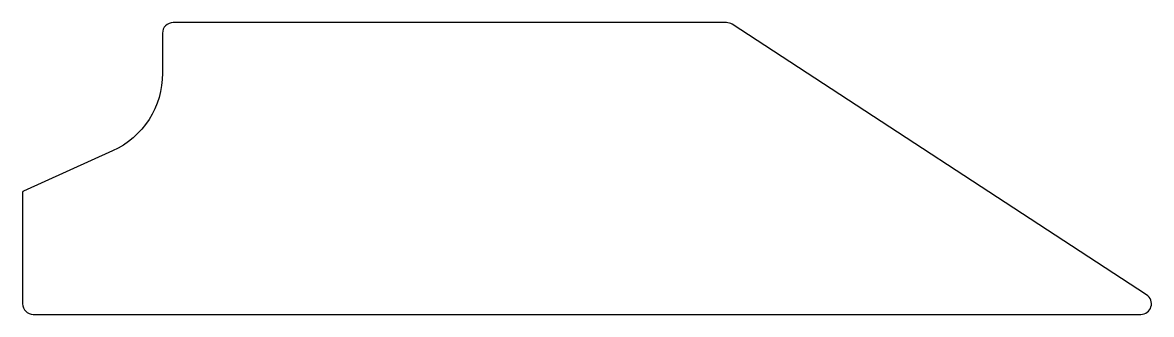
# Model space of a CAD drawing. Header units: millimetres. Extents: x 93.1 to 135.7, y -96.8 to -85.8.
import ezdxf

# ---------------------------------------------------------------- set-up
doc = ezdxf.new("R2010")
doc.units = ezdxf.units.MM
doc.layers.get('0').update_dxf_attribs({"linetype": 'CONTINUOUS'})

msp = doc.modelspace()

# ---------------------------------------------------------------- linework, layer by layer
msp.add_lwpolyline([(93.108, -96.362, 0.414214), (93.508, -96.762), (135.255, -96.762, 0.745734), (135.474, -96.027), (119.855, -85.827, 0.14565), (119.637, -85.762), (98.782, -85.762, 0.414214), (98.382, -86.162), (98.382, -87.671, -0.295958), (96.498, -90.601), (93.138, -92.117, 0.294885), (93.108, -92.162)], format="xyb", close=True)

doc.saveas('drawing.dxf')
